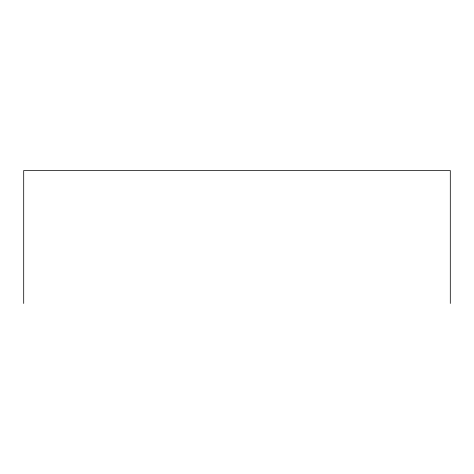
<?xml version="1.0" encoding="UTF-8"?>
<svg xmlns="http://www.w3.org/2000/svg" width="474" height="474" viewBox="0 0 474 474"><rect width="100%" height="100%" fill="white"/><g stroke="black" fill="none" stroke-linecap="round" stroke-linejoin="round"><path stroke-width="0.71" d="M450.3 303.467L450.3 170.533L23.7 170.533L23.7 303.467"/></g></svg>
